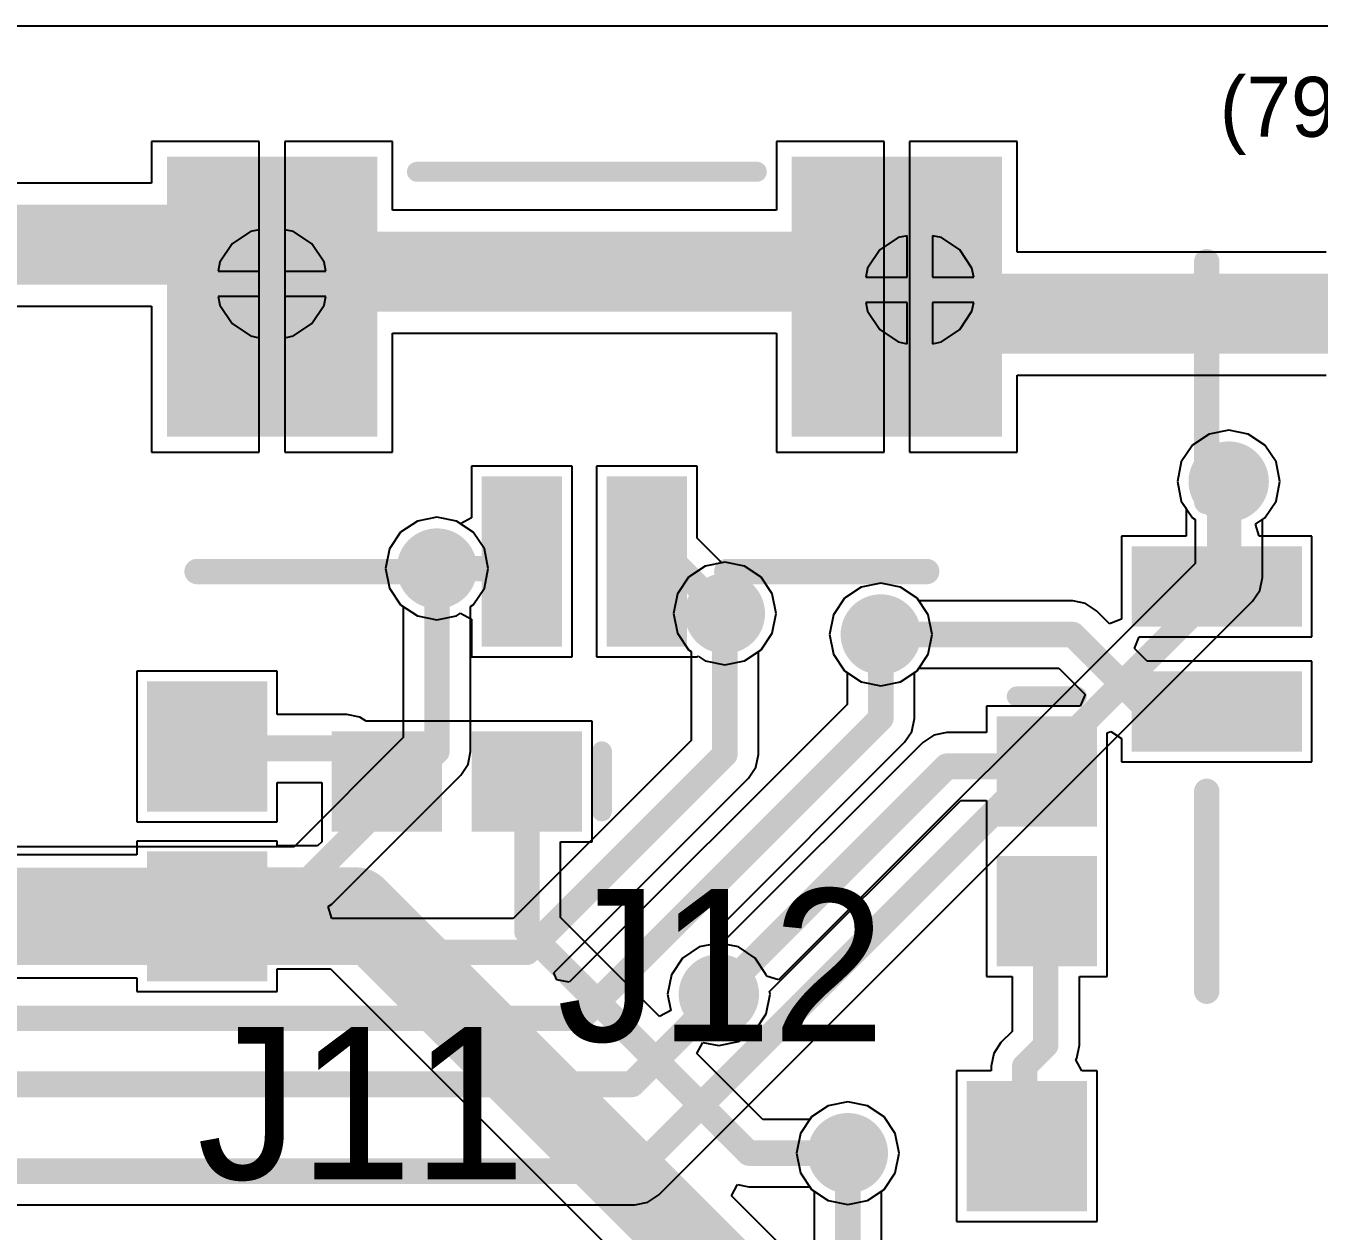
# Model space of a CAD drawing. Extents: x 60 to 151, y 116 to 276.
# Drawn here: x 128.02 to 140.96, y 183.99 to 196.05 of the extents above; entities that cross this region are included whole.
import ezdxf

# ---------------------------------------------------------------- set-up
doc = ezdxf.new("R2010")
doc.units = 0
doc.header["$MEASUREMENT"] = 0
doc.layers.get('0').update_dxf_attribs({"linetype": 'CONTINUOUS'})
for name, color, linetype in [('BOTTOMLAYER', 5, 'CONTINUOUS'), ('BOTTOMSOLDER', 6, 'CONTINUOUS'), ('MULTILAYER', 9, 'CONTINUOUS'), ('TOPLAYER', 1, 'CONTINUOUS'), ('TOPOVERLAY', 2, 'CONTINUOUS'), ('TOPPASTE', 8, 'CONTINUOUS'), ('TOPSOLDER', 216, 'CONTINUOUS'), ('VIAHOLELAYER', 16, 'CONTINUOUS')]:
    doc.layers.add(name, color=color, linetype=linetype)

# ---------------------------------------------------------------- blocks, each defined once
blk = doc.blocks.new('SMT2P___43')
at = {"layer": 'TOPLAYER'}
for points in [[(-0.3, -0.75), (0.3, -0.75), (-0.3, 0.75), (0.3, 0.75)], [(0.95, -0.75), (1.55, -0.75), (0.95, 0.75), (1.55, 0.75)], [(-3.45, -3.95), (-1.55, -3.95), (-3.45, -1.35), (-1.55, -1.35)], [(2.8, -3.95), (4.7, -3.95), (2.8, -1.35), (4.7, -1.35)]]:
    blk.add_solid(points, dxfattribs=at)
at = {"layer": 'TOPOVERLAY'}
for points, const_width in [([(-0.8, 0.1), (-2.8, 0.1)], 0.254), ([(4.5, 0.1), (2.1, 0.1)], 0.254), ([(2.3, -3.9), (-1.1, -3.9)], 0.2)]:
    blk.add_lwpolyline(points, dxfattribs=dict(at, const_width=const_width))
for points, const_width in [([(-2.863, 0.1, 1), (-2.736, 0.1, 1)], 0.127), ([(-0.863, 0.1, 1), (-0.736, 0.1, 1)], 0.127), ([(2.036, 0.1, 1), (2.163, 0.1, 1)], 0.127), ([(4.436, 0.1, 1), (4.563, 0.1, 1)], 0.127), ([(-1.15, -3.9, 1), (-1.05, -3.9, 1)], 0.1), ([(2.25, -3.9, 1), (2.35, -3.9, 1)], 0.1)]:
    blk.add_lwpolyline(points, format="xyb", close=True, dxfattribs=dict(at, const_width=const_width))
at = {"layer": 'TOPPASTE'}
for points in [[(-0.3, -0.75), (0.3, -0.75), (-0.3, 0.75), (0.3, 0.75)], [(0.95, -0.75), (1.55, -0.75), (0.95, 0.75), (1.55, 0.75)], [(-3.45, -3.95), (-1.55, -3.95), (-3.45, -1.35), (-1.55, -1.35)], [(2.8, -3.95), (4.7, -3.95), (2.8, -1.35), (4.7, -1.35)]]:
    blk.add_solid(points, dxfattribs=at)
at = {"layer": 'TOPSOLDER'}
for points in [[(-0.402, -0.852), (0.402, -0.852), (-0.402, 0.852), (0.402, 0.852)], [(0.848, -0.852), (1.652, -0.852), (0.848, 0.852), (1.652, 0.852)], [(-3.552, -4.052), (-1.448, -4.052), (-3.552, -1.248), (-1.448, -1.248)], [(2.698, -4.052), (4.802, -4.052), (2.698, -1.248), (4.802, -1.248)]]:
    blk.add_solid(points, dxfattribs=at)
blk = doc.blocks.new('SMT2P___44')
at = {"layer": 'TOPLAYER'}
for points in [[(-0.3, -0.75), (0.3, -0.75), (-0.3, 0.75), (0.3, 0.75)], [(0.95, -0.75), (1.55, -0.75), (0.95, 0.75), (1.55, 0.75)], [(-3.45, -3.95), (-1.55, -3.95), (-3.45, -1.35), (-1.55, -1.35)], [(2.8, -3.95), (4.7, -3.95), (2.8, -1.35), (4.7, -1.35)]]:
    blk.add_solid(points, dxfattribs=at)
at = {"layer": 'TOPOVERLAY'}
for points, const_width in [([(-2.8, 0.1), (-0.8, 0.1)], 0.254), ([(2.1, 0.1), (4.5, 0.1)], 0.254), ([(-1.1, -3.9), (2.3, -3.9)], 0.2)]:
    blk.add_lwpolyline(points, dxfattribs=dict(at, const_width=const_width))
for points, const_width in [([(-2.863, 0.1, 1), (-2.736, 0.1, 1)], 0.127), ([(-0.863, 0.1, 1), (-0.736, 0.1, 1)], 0.127), ([(2.036, 0.1, 1), (2.163, 0.1, 1)], 0.127), ([(4.437, 0.1, 1), (4.564, 0.1, 1)], 0.127), ([(-1.15, -3.9, 1), (-1.05, -3.9, 1)], 0.1), ([(2.25, -3.9, 1), (2.35, -3.9, 1)], 0.1)]:
    blk.add_lwpolyline(points, format="xyb", close=True, dxfattribs=dict(at, const_width=const_width))
at = {"layer": 'TOPPASTE'}
for points in [[(-0.3, -0.75), (0.3, -0.75), (-0.3, 0.75), (0.3, 0.75)], [(0.95, -0.75), (1.55, -0.75), (0.95, 0.75), (1.55, 0.75)], [(-3.45, -3.95), (-1.55, -3.95), (-3.45, -1.35), (-1.55, -1.35)], [(2.8, -3.95), (4.7, -3.95), (2.8, -1.35), (4.7, -1.35)]]:
    blk.add_solid(points, dxfattribs=at)
at = {"layer": 'TOPSOLDER'}
for points in [[(-0.402, -0.852), (0.402, -0.852), (-0.402, 0.852), (0.402, 0.852)], [(0.848, -0.852), (1.652, -0.852), (0.848, 0.852), (1.652, 0.852)], [(-3.552, -4.052), (-1.448, -4.052), (-3.552, -1.248), (-1.448, -1.248)], [(2.698, -4.052), (4.802, -4.052), (2.698, -1.248), (4.802, -1.248)]]:
    blk.add_solid(points, dxfattribs=at)
blk = doc.blocks.new('L0603_73')
at = {"layer": 'TOPLAYER'}
for points in [[(-0.25, -0.4), (-0.25, 0.4), (-1.15, -0.4), (-1.15, 0.4)], [(1.15, -0.4), (1.15, 0.4), (0.25, -0.4), (0.25, 0.4)]]:
    blk.add_solid(points, dxfattribs=at)
at = {"layer": 'TOPOVERLAY', "const_width": 0.2}
blk.add_lwpolyline([(-1.45, 0.3), (-1.45, -0.3)], dxfattribs=at)
at = {"layer": 'TOPOVERLAY', "const_width": 0.1}
for points in [[(-1.5, 0.3, 1), (-1.4, 0.3, 1)], [(-1.5, -0.3, 1), (-1.4, -0.3, 1)]]:
    blk.add_lwpolyline(points, format="xyb", close=True, dxfattribs=at)
at = {"layer": 'TOPPASTE'}
for points in [[(-0.25, -0.4), (-0.25, 0.4), (-1.15, -0.4), (-1.15, 0.4)], [(1.15, -0.4), (1.15, 0.4), (0.25, -0.4), (0.25, 0.4)]]:
    blk.add_solid(points, dxfattribs=at)
at = {"layer": 'TOPSOLDER'}
for points in [[(-0.148, -0.502), (-0.148, 0.502), (-1.252, -0.502), (-1.252, 0.502)], [(1.252, -0.502), (1.252, 0.502), (0.148, -0.502), (0.148, 0.502)]]:
    blk.add_solid(points, dxfattribs=at)
blk = doc.blocks.new('L0603_74')
at = {"layer": 'TOPLAYER'}
for points in [[(-0.25, -0.4), (-0.25, 0.4), (-1.15, -0.4), (-1.15, 0.4)], [(1.15, -0.4), (1.15, 0.4), (0.25, -0.4), (0.25, 0.4)]]:
    blk.add_solid(points, dxfattribs=at)
at = {"layer": 'TOPOVERLAY', "const_width": 0.2}
blk.add_lwpolyline([(-1.45, -0.3), (-1.45, 0.3)], dxfattribs=at)
at = {"layer": 'TOPOVERLAY', "const_width": 0.1}
for points in [[(-1.5, 0.3, 1), (-1.4, 0.3, 1)], [(-1.5, -0.3, 1), (-1.4, -0.3, 1)]]:
    blk.add_lwpolyline(points, format="xyb", close=True, dxfattribs=at)
at = {"layer": 'TOPPASTE'}
for points in [[(-0.25, -0.4), (-0.25, 0.4), (-1.15, -0.4), (-1.15, 0.4)], [(1.15, -0.4), (1.15, 0.4), (0.25, -0.4), (0.25, 0.4)]]:
    blk.add_solid(points, dxfattribs=at)
at = {"layer": 'TOPSOLDER'}
for points in [[(-0.148, -0.502), (-0.148, 0.502), (-1.252, -0.502), (-1.252, 0.502)], [(1.252, -0.502), (1.252, 0.502), (0.148, -0.502), (0.148, 0.502)]]:
    blk.add_solid(points, dxfattribs=at)
blk = doc.blocks.new('J1_0603_89')
at = {"layer": 'TOPLAYER'}
for points in [[(-0.3, -0.5), (-0.3, 0.5), (-1.4, -0.5), (-1.4, 0.5)], [(1.4, -0.5), (1.4, 0.5), (0.3, -0.5), (0.3, 0.5)]]:
    blk.add_solid(points, dxfattribs=at)
at = {"layer": 'TOPPASTE'}
for points in [[(-0.3, -0.5), (-0.3, 0.5), (-1.4, -0.5), (-1.4, 0.5)], [(1.4, -0.5), (1.4, 0.5), (0.3, -0.5), (0.3, 0.5)]]:
    blk.add_solid(points, dxfattribs=at)
at = {"layer": 'TOPSOLDER'}
for points in [[(-0.198, -0.602), (-0.198, 0.602), (-1.502, -0.602), (-1.502, 0.602)], [(1.502, -0.602), (1.502, 0.602), (0.198, -0.602), (0.198, 0.602)]]:
    blk.add_solid(points, dxfattribs=at)
blk = doc.blocks.new('J1_0603_90')
at = {"layer": 'TOPLAYER'}
for points in [[(-0.3, -0.5), (-0.3, 0.5), (-1.4, -0.5), (-1.4, 0.5)], [(1.4, -0.5), (1.4, 0.5), (0.3, -0.5), (0.3, 0.5)]]:
    blk.add_solid(points, dxfattribs=at)
at = {"layer": 'TOPPASTE'}
for points in [[(-0.3, -0.5), (-0.3, 0.5), (-1.4, -0.5), (-1.4, 0.5)], [(1.4, -0.5), (1.4, 0.5), (0.3, -0.5), (0.3, 0.5)]]:
    blk.add_solid(points, dxfattribs=at)
at = {"layer": 'TOPSOLDER'}
for points in [[(-0.198, -0.602), (-0.198, 0.602), (-1.502, -0.602), (-1.502, 0.602)], [(1.502, -0.602), (1.502, 0.602), (0.198, -0.602), (0.198, 0.602)]]:
    blk.add_solid(points, dxfattribs=at)

msp = doc.modelspace()

# ---------------------------------------------------------------- linework, layer by layer
at = {"layer": 'BOTTOMLAYER'}
for p, q in [((65.652, 196.046), (145.422, 196.046)), ((130.266, 193.988), (130.083, 193.865)), ((130.355, 194.006), (130.266, 193.988)), ((130.355, 193.593), (130.355, 194.006)), ((130.698, 193.988), (130.609, 194.006)), ((130.609, 194.006), (130.609, 193.593)), ((130.881, 193.865), (130.698, 193.988)), ((136.746, 193.928), (136.563, 193.805)), ((136.835, 193.946), (136.746, 193.928)), ((136.835, 193.533), (136.835, 193.946)), ((137.178, 193.928), (137.089, 193.946)), ((137.089, 193.946), (137.089, 193.533)), ((137.361, 193.805), (137.178, 193.928)), ((130.083, 193.865), (129.96, 193.682)), ((131.004, 193.682), (130.881, 193.865)), ((136.563, 193.805), (136.44, 193.622)), ((137.484, 193.622), (137.361, 193.805)), ((129.96, 193.682), (129.942, 193.593)), ((131.022, 193.593), (131.004, 193.682)), ((129.942, 193.593), (130.355, 193.593)), ((130.609, 193.593), (131.022, 193.593)), ((136.44, 193.622), (136.422, 193.533)), ((137.502, 193.533), (137.484, 193.622)), ((136.422, 193.533), (136.835, 193.533)), ((137.089, 193.533), (137.502, 193.533)), ((130.355, 193.339), (129.942, 193.339)), ((129.942, 193.339), (129.96, 193.25)), ((130.355, 192.926), (130.355, 193.339)), ((131.022, 193.339), (130.609, 193.339)), ((130.609, 193.339), (130.609, 192.926)), ((131.004, 193.25), (131.022, 193.339)), ((136.835, 193.279), (136.422, 193.279)), ((136.422, 193.279), (136.44, 193.19)), ((136.835, 192.866), (136.835, 193.279)), ((137.502, 193.279), (137.089, 193.279)), ((137.089, 193.279), (137.089, 192.866)), ((137.484, 193.19), (137.502, 193.279)), ((129.96, 193.25), (130.083, 193.067)), ((130.881, 193.067), (131.004, 193.25)), ((136.44, 193.19), (136.563, 193.007)), ((137.361, 193.007), (137.484, 193.19)), ((130.083, 193.067), (130.266, 192.944)), ((130.698, 192.944), (130.881, 193.067)), ((130.266, 192.944), (130.355, 192.926)), ((130.609, 192.926), (130.698, 192.944)), ((136.563, 193.007), (136.746, 192.884)), ((137.178, 192.884), (137.361, 193.007)), ((136.746, 192.884), (136.835, 192.866)), ((137.089, 192.866), (137.178, 192.884)), ((140.052, 191.999), (139.856, 191.96)), ((140.248, 191.96), (140.052, 191.999)), ((139.856, 191.96), (139.689, 191.849)), ((140.415, 191.849), (140.248, 191.96)), ((139.689, 191.849), (139.578, 191.682)), ((140.526, 191.682), (140.415, 191.849)), ((139.578, 191.682), (139.539, 191.486)), ((140.565, 191.486), (140.526, 191.682)), ((139.539, 191.486), (139.578, 191.29)), ((140.526, 191.29), (140.565, 191.486)), ((139.578, 191.29), (139.689, 191.123)), ((140.415, 191.123), (140.526, 191.29)), ((131.936, 191.09), (131.769, 190.979)), ((132.132, 191.129), (131.936, 191.09)), ((132.328, 191.09), (132.132, 191.129)), ((132.495, 190.979), (132.328, 191.09)), ((139.689, 191.123), (139.715, 191.106)), ((139.715, 191.106), (139.715, 190.665)), ((140.389, 191.106), (140.415, 191.123)), ((140.389, 190.526), (140.389, 191.106)), ((131.769, 190.979), (131.658, 190.812)), ((132.606, 190.812), (132.495, 190.979)), ((131.658, 190.812), (131.619, 190.616)), ((132.645, 190.616), (132.606, 190.812)), ((131.619, 190.616), (131.658, 190.42)), ((132.606, 190.42), (132.645, 190.616)), ((134.816, 190.64), (134.649, 190.529)), ((135.012, 190.679), (134.816, 190.64)), ((135.208, 190.64), (135.012, 190.679)), ((135.375, 190.529), (135.208, 190.64)), ((139.715, 190.665), (135.55, 186.501)), ((134.649, 190.529), (134.538, 190.362)), ((135.486, 190.362), (135.375, 190.529)), ((136.376, 190.43), (136.209, 190.319)), ((136.572, 190.469), (136.376, 190.43)), ((136.768, 190.43), (136.572, 190.469)), ((136.935, 190.319), (136.768, 190.43)), ((140.363, 190.397), (140.389, 190.526)), ((140.389, 190.526), (140.389, 190.526)), ((140.389, 190.526), (140.389, 190.526)), ((140.389, 190.526), (140.389, 190.526)), ((131.658, 190.42), (131.769, 190.253)), ((132.495, 190.253), (132.606, 190.42)), ((134.538, 190.362), (134.499, 190.166)), ((135.525, 190.166), (135.486, 190.362)), ((136.209, 190.319), (136.098, 190.152)), ((137.046, 190.152), (136.935, 190.319)), ((140.29, 190.288), (140.363, 190.397)), ((131.769, 190.253), (131.795, 190.236)), ((131.795, 190.236), (131.795, 188.925)), ((132.469, 190.236), (132.495, 190.253)), ((132.469, 188.786), (132.469, 190.236)), ((134.35, 184.348), (140.29, 190.288)), ((134.499, 190.166), (134.538, 189.97)), ((135.486, 189.97), (135.525, 190.166)), ((136.098, 190.152), (136.059, 189.956)), ((137.085, 189.956), (137.046, 190.152)), ((134.538, 189.97), (134.649, 189.803)), ((135.375, 189.803), (135.486, 189.97)), ((136.059, 189.956), (136.098, 189.76)), ((137.046, 189.76), (137.085, 189.956)), ((134.649, 189.803), (134.675, 189.786)), ((134.675, 189.786), (134.675, 188.895)), ((135.349, 189.786), (135.375, 189.803)), ((135.349, 188.756), (135.349, 189.786)), ((136.098, 189.76), (136.209, 189.593)), ((136.935, 189.593), (137.046, 189.76)), ((136.209, 189.593), (136.235, 189.576)), ((136.235, 189.576), (136.235, 189.255)), ((136.909, 189.576), (136.935, 189.593)), ((136.909, 189.116), (136.909, 189.576)), ((136.235, 189.255), (133.456, 186.476)), ((136.883, 188.987), (136.909, 189.116)), ((131.795, 188.925), (130.703, 187.833)), ((134.675, 188.895), (132.893, 187.113)), ((134.921, 186.989), (136.81, 188.878)), ((136.81, 188.878), (136.883, 188.987)), ((132.443, 188.657), (132.469, 188.786)), ((135.323, 188.627), (135.349, 188.756)), ((132.37, 188.548), (132.443, 188.657)), ((135.25, 188.518), (135.323, 188.627)), ((131.08, 187.258), (132.37, 188.548)), ((132.37, 188.548), (132.37, 188.548)), ((132.37, 188.548), (132.37, 188.548)), ((133.302, 186.57), (135.25, 188.518)), ((130.703, 187.833), (122.622, 187.833)), ((131.045, 187.234), (131.08, 187.258)), ((131.081, 187.113), (131.045, 187.234)), ((131.08, 187.258), (131.08, 187.258)), ((131.08, 187.258), (131.08, 187.258)), ((132.893, 187.113), (131.081, 187.113)), ((134.958, 186.868), (134.921, 186.989)), ((135.148, 186.83), (134.958, 186.868)), ((135.315, 186.719), (135.148, 186.83)), ((135.426, 186.552), (135.315, 186.719)), ((133.331, 186.5), (133.302, 186.57)), ((135.429, 186.537), (135.426, 186.552)), ((133.456, 186.476), (133.331, 186.5)), ((135.55, 186.501), (135.429, 186.537)), ((136.242, 185.279), (136.046, 185.24)), ((136.438, 185.24), (136.242, 185.279)), ((135.879, 185.129), (135.768, 184.962)), ((136.046, 185.24), (135.879, 185.129)), ((136.605, 185.129), (136.438, 185.24)), ((136.716, 184.962), (136.605, 185.129)), ((135.768, 184.962), (135.729, 184.766)), ((136.755, 184.766), (136.716, 184.962)), ((135.729, 184.766), (135.768, 184.57)), ((136.716, 184.57), (136.755, 184.766)), ((135.768, 184.57), (135.879, 184.403)), ((136.605, 184.403), (136.716, 184.57)), ((135.879, 184.403), (135.905, 184.386)), ((135.905, 184.386), (135.905, 183.885)), ((136.579, 184.386), (136.605, 184.403)), ((136.579, 183.746), (136.579, 184.386)), ((126.121, 184.249), (134.112, 184.249)), ((134.112, 184.249), (134.241, 184.275)), ((134.241, 184.275), (134.35, 184.348)), ((134.35, 184.348), (134.35, 184.348)), ((134.35, 184.348), (134.35, 184.348))]:
    msp.add_line(p, q, dxfattribs=at)
for points, const_width in [([(130.332, 193.466, 1), (130.632, 193.466, 1)], 0.3), ([(136.812, 193.406, 1), (137.112, 193.406, 1)], 0.3), ([(139.902, 191.486, 1), (140.202, 191.486, 1)], 0.3), ([(139.989, 191.486, 1), (140.116, 191.486, 1)], 0.127), ([(131.982, 190.616, 1), (132.282, 190.616, 1)], 0.3), ([(132.068, 190.616, 1), (132.195, 190.616, 1)], 0.127), ([(139.989, 190.526, 1), (140.116, 190.526, 1)], 0.127), ([(139.989, 190.526, 1), (140.116, 190.526, 1)], 0.127), ([(134.862, 190.166, 1), (135.162, 190.166, 1)], 0.3), ([(134.949, 190.166, 1), (135.076, 190.166, 1)], 0.127), ([(136.422, 189.956, 1), (136.722, 189.956, 1)], 0.3), ([(136.509, 189.956, 1), (136.636, 189.956, 1)], 0.127), ([(136.509, 189.116, 1), (136.636, 189.116, 1)], 0.127), ([(136.509, 189.116, 1), (136.636, 189.116, 1)], 0.127), ([(132.068, 188.786, 1), (132.195, 188.786, 1)], 0.127), ([(132.068, 188.786, 1), (132.195, 188.786, 1)], 0.127), ([(134.949, 188.756, 1), (135.076, 188.756, 1)], 0.127), ([(134.949, 188.756, 1), (135.076, 188.756, 1)], 0.127), ([(130.778, 187.496, 1), (130.905, 187.496, 1)], 0.127), ([(130.778, 187.496, 1), (130.905, 187.496, 1)], 0.127), ([(132.969, 186.776, 1), (133.096, 186.776, 1)], 0.127), ([(132.969, 186.776, 1), (133.096, 186.776, 1)], 0.127), ([(134.802, 186.356, 1), (135.102, 186.356, 1)], 0.3), ([(134.887, 186.356, 1), (135.017, 186.356, 1)], 0.13), ([(134.887, 186.326, 1), (135.017, 186.326, 1)], 0.13), ([(134.887, 186.326, 1), (135.017, 186.326, 1)], 0.13), ([(133.508, 186.116, 1), (133.635, 186.116, 1)], 0.127), ([(133.508, 186.116, 1), (133.635, 186.116, 1)], 0.127), ([(134.017, 185.456, 1), (134.147, 185.456, 1)], 0.13), ([(134.017, 185.456, 1), (134.147, 185.456, 1)], 0.13), ([(136.092, 184.766, 1), (136.392, 184.766, 1)], 0.3), ([(136.179, 184.766, 1), (136.306, 184.766, 1)], 0.127), ([(134.048, 184.586, 1), (134.175, 184.586, 1)], 0.127), ([(134.048, 184.586, 1), (134.175, 184.586, 1)], 0.127)]:
    msp.add_lwpolyline(points, format="xyb", close=True, dxfattribs=dict(at, const_width=const_width))
for points, const_width in [([(140.052, 190.526), (140.052, 191.486)], 0.254), ([(132.132, 188.786), (132.132, 190.616)], 0.254), ([(134.112, 184.586), (140.052, 190.526)], 0.254), ([(135.012, 188.756), (135.012, 190.166)], 0.254), ([(136.572, 189.116), (136.572, 189.956)], 0.254), ([(133.572, 186.116), (136.572, 189.116)], 0.254), ([(130.842, 187.496), (132.132, 188.786)], 0.254), ([(133.032, 186.776), (135.012, 188.756)], 0.254), ([(122.622, 187.496), (130.842, 187.496)], 0.254), ([(123.492, 186.776), (133.032, 186.776)], 0.254), ([(134.082, 185.456), (134.952, 186.326)], 0.26), ([(134.952, 186.326), (134.952, 186.356)], 0.26), ([(124.722, 186.116), (133.572, 186.116)], 0.254), ([(125.802, 185.456), (134.082, 185.456)], 0.26), ([(136.242, 183.746), (136.242, 184.766)], 0.254), ([(125.982, 184.586), (134.112, 184.586)], 0.254)]:
    msp.add_lwpolyline(points, dxfattribs=dict(at, const_width=const_width))
at = {"layer": 'BOTTOMSOLDER', "const_width": 0.402}
for points in [[(130.281, 193.466, 1), (130.683, 193.466, 1)], [(136.761, 193.406, 1), (137.163, 193.406, 1)], [(139.851, 191.486, 1), (140.253, 191.486, 1)], [(131.931, 190.616, 1), (132.333, 190.616, 1)], [(134.811, 190.166, 1), (135.213, 190.166, 1)], [(136.371, 189.956, 1), (136.773, 189.956, 1)], [(134.751, 186.356, 1), (135.153, 186.356, 1)], [(136.041, 184.766, 1), (136.443, 184.766, 1)]]:
    msp.add_lwpolyline(points, format="xyb", close=True, dxfattribs=at)
at = {"layer": 'MULTILAYER', "const_width": 0.3}
for points in [[(130.332, 193.466, 1), (130.632, 193.466, 1)], [(136.812, 193.406, 1), (137.112, 193.406, 1)], [(139.902, 191.486, 1), (140.202, 191.486, 1)], [(131.982, 190.616, 1), (132.282, 190.616, 1)], [(134.862, 190.166, 1), (135.162, 190.166, 1)], [(136.422, 189.956, 1), (136.722, 189.956, 1)], [(134.802, 186.356, 1), (135.102, 186.356, 1)], [(136.092, 184.766, 1), (136.392, 184.766, 1)]]:
    msp.add_lwpolyline(points, format="xyb", close=True, dxfattribs=at)
at = {"layer": 'TOPLAYER'}
for p, q in [((65.652, 196.046), (145.422, 196.046)), ((130.355, 194.89), (129.278, 194.89)), ((129.278, 194.89), (129.278, 194.471)), ((130.355, 193.336), (130.355, 194.89)), ((131.686, 194.89), (130.609, 194.89)), ((130.609, 194.89), (130.609, 193.336)), ((131.686, 194.201), (131.686, 194.89)), ((136.605, 194.89), (135.528, 194.89)), ((135.528, 194.89), (135.528, 194.201)), ((136.605, 193.336), (136.605, 194.89)), ((137.936, 194.89), (136.859, 194.89)), ((136.859, 194.89), (136.859, 193.336)), ((137.936, 193.781), (137.936, 194.89)), ((129.278, 194.471), (126.936, 194.471)), ((135.528, 194.201), (131.686, 194.201)), ((141.028, 193.781), (137.936, 193.781)), ((130.355, 191.782), (130.355, 193.336)), ((130.609, 193.336), (130.609, 191.782)), ((136.605, 191.782), (136.605, 193.336)), ((136.859, 193.336), (136.859, 191.782)), ((126.936, 193.241), (129.278, 193.241)), ((129.278, 193.241), (129.278, 191.782)), ((131.686, 191.782), (131.686, 192.971)), ((131.686, 192.971), (135.528, 192.971)), ((135.528, 192.971), (135.528, 191.782)), ((137.936, 191.782), (137.936, 192.551)), ((137.936, 192.551), (141.028, 192.551)), ((140.052, 191.999), (139.856, 191.96)), ((140.248, 191.96), (140.052, 191.999)), ((139.856, 191.96), (139.689, 191.849)), ((140.415, 191.849), (140.248, 191.96)), ((129.278, 191.782), (130.355, 191.782)), ((130.609, 191.782), (131.686, 191.782)), ((135.528, 191.782), (136.605, 191.782)), ((136.859, 191.782), (137.936, 191.782)), ((139.689, 191.849), (139.578, 191.682)), ((140.526, 191.682), (140.415, 191.849)), ((133.485, 191.639), (132.479, 191.639)), ((132.479, 191.639), (132.479, 191.124)), ((133.485, 189.733), (133.485, 191.639)), ((134.735, 191.639), (133.729, 191.639)), ((133.729, 191.639), (133.729, 189.733)), ((134.735, 190.919), (134.735, 191.639)), ((139.578, 191.682), (139.539, 191.486)), ((140.565, 191.486), (140.526, 191.682)), ((139.539, 191.486), (139.578, 191.29)), ((140.526, 191.29), (140.565, 191.486)), ((139.578, 191.29), (139.625, 191.219)), ((139.625, 191.219), (139.625, 190.939)), ((140.415, 191.123), (140.526, 191.29)), ((131.936, 191.09), (131.769, 190.979)), ((132.132, 191.129), (131.936, 191.09)), ((132.328, 191.09), (132.132, 191.129)), ((132.367, 191.064), (132.328, 191.09)), ((132.479, 191.124), (132.367, 191.064)), ((140.321, 191.061), (140.415, 191.123)), ((131.769, 190.979), (131.658, 190.812)), ((140.358, 190.939), (140.321, 191.061)), ((134.981, 190.673), (134.735, 190.919)), ((139.625, 190.939), (138.979, 190.939)), ((138.979, 190.939), (138.979, 190.111)), ((140.885, 190.939), (140.358, 190.939)), ((140.885, 189.933), (140.885, 190.939)), ((131.658, 190.812), (131.619, 190.616)), ((131.619, 190.616), (131.658, 190.42)), ((135.012, 190.679), (134.981, 190.673)), ((135.208, 190.64), (135.012, 190.679)), ((135.375, 190.529), (135.208, 190.64)), ((135.486, 190.362), (135.375, 190.529)), ((136.376, 190.43), (136.209, 190.319)), ((136.572, 190.469), (136.376, 190.43)), ((136.768, 190.43), (136.572, 190.469)), ((136.935, 190.319), (136.768, 190.43)), ((131.658, 190.42), (131.769, 190.253)), ((135.525, 190.166), (135.486, 190.362)), ((136.209, 190.319), (136.098, 190.152)), ((136.952, 190.293), (136.935, 190.319)), ((131.769, 190.253), (131.936, 190.142)), ((138.492, 190.293), (136.952, 190.293)), ((138.621, 190.267), (138.492, 190.293)), ((138.73, 190.194), (138.621, 190.267)), ((138.861, 190.063), (138.73, 190.194)), ((131.936, 190.142), (132.132, 190.103)), ((132.132, 190.103), (132.328, 190.142)), ((132.328, 190.142), (132.367, 190.168)), ((132.367, 190.168), (132.479, 190.108)), ((132.479, 190.108), (132.479, 189.733)), ((135.486, 189.97), (135.525, 190.166)), ((136.098, 190.152), (136.059, 189.956)), ((138.979, 190.111), (138.861, 190.063)), ((135.375, 189.803), (135.486, 189.97)), ((136.059, 189.956), (136.098, 189.76)), ((139.109, 189.815), (139.157, 189.933)), ((139.157, 189.933), (140.885, 189.933)), ((135.208, 189.692), (135.375, 189.803)), ((139.235, 189.689), (139.109, 189.815)), ((132.479, 189.733), (133.485, 189.733)), ((133.729, 189.733), (134.735, 189.733)), ((134.735, 189.733), (134.746, 189.739)), ((134.735, 189.733), (134.735, 189.733)), ((134.735, 189.733), (134.735, 189.733)), ((134.746, 189.739), (134.816, 189.692)), ((134.816, 189.692), (135.012, 189.653)), ((135.012, 189.653), (135.208, 189.692)), ((136.098, 189.76), (136.209, 189.593)), ((140.885, 189.689), (139.235, 189.689)), ((140.885, 188.683), (140.885, 189.689)), ((130.535, 189.589), (129.129, 189.589)), ((129.129, 189.589), (129.129, 188.083)), ((130.535, 189.156), (130.535, 189.589)), ((136.209, 189.593), (136.376, 189.482)), ((136.768, 189.482), (136.935, 189.593)), ((136.935, 189.593), (136.952, 189.619)), ((136.952, 189.619), (138.353, 189.619)), ((138.353, 189.619), (138.615, 189.357)), ((136.376, 189.482), (136.572, 189.443)), ((136.572, 189.443), (136.768, 189.482)), ((138.615, 189.357), (138.567, 189.239)), ((131.232, 189.156), (130.535, 189.156)), ((131.362, 189.13), (131.232, 189.156)), ((138.567, 189.239), (137.629, 189.239)), ((137.629, 189.239), (137.629, 188.976)), ((131.423, 189.089), (131.362, 189.13)), ((132.285, 189.089), (131.423, 189.089)), ((132.379, 189.089), (132.285, 189.089)), ((132.285, 189.089), (132.285, 189.089)), ((133.685, 189.089), (132.379, 189.089)), ((132.379, 189.089), (132.379, 189.089)), ((132.379, 189.089), (132.379, 189.089)), ((132.379, 189.089), (132.379, 189.089)), ((133.685, 187.883), (133.685, 189.089)), ((136.992, 188.876), (134.979, 186.864)), ((137.102, 188.95), (136.992, 188.876)), ((137.232, 188.976), (137.102, 188.95)), ((137.629, 188.976), (137.232, 188.976)), ((138.835, 188.971), (138.873, 188.987)), ((138.835, 187.933), (138.835, 188.971)), ((138.873, 188.987), (138.979, 188.916)), ((138.979, 188.916), (138.979, 188.683)), ((138.979, 188.683), (140.885, 188.683)), ((130.535, 188.083), (130.535, 188.476)), ((130.535, 188.476), (130.979, 188.476)), ((130.979, 188.476), (130.979, 187.931)), ((135.46, 186.383), (137.373, 188.296)), ((137.373, 188.296), (137.629, 188.296)), ((137.629, 188.296), (137.629, 187.933)), ((129.129, 188.083), (130.535, 188.083)), ((130.535, 187.889), (129.129, 187.889)), ((129.129, 187.889), (129.129, 187.751)), ((130.535, 187.841), (130.535, 187.889)), ((130.979, 187.883), (130.937, 187.841)), ((130.979, 187.931), (130.979, 187.931)), ((130.979, 187.931), (130.979, 187.931)), ((130.979, 187.931), (130.979, 187.883)), ((133.369, 187.125), (133.369, 187.883)), ((133.369, 187.883), (133.685, 187.883)), ((137.629, 187.933), (137.629, 187.933)), ((137.629, 187.933), (137.629, 187.839)), ((138.835, 187.839), (138.835, 187.933)), ((138.835, 187.933), (138.835, 187.933)), ((129.129, 187.751), (126.335, 187.751)), ((130.937, 187.841), (130.535, 187.841)), ((137.629, 187.839), (137.629, 187.839)), ((137.629, 187.839), (137.629, 186.533)), ((138.835, 186.533), (138.835, 187.839)), ((138.835, 187.839), (138.835, 187.839)), ((138.835, 187.839), (138.835, 187.839)), ((138.835, 187.839), (138.835, 187.839)), ((134.359, 186.135), (133.369, 187.125)), ((134.756, 186.83), (134.589, 186.719)), ((134.952, 186.869), (134.756, 186.83)), ((134.979, 186.864), (134.952, 186.869)), ((134.589, 186.719), (134.478, 186.552)), ((130.535, 186.383), (130.535, 186.611)), ((130.535, 186.611), (131.067, 186.611)), ((131.067, 186.611), (135.417, 182.261)), ((134.478, 186.552), (134.439, 186.356)), ((126.335, 186.521), (129.129, 186.521)), ((129.129, 186.521), (129.129, 186.383)), ((137.629, 186.533), (137.885, 186.533)), ((137.885, 186.533), (137.885, 185.985)), ((138.559, 185.846), (138.559, 186.533)), ((138.559, 186.533), (138.835, 186.533)), ((129.129, 186.383), (130.535, 186.383)), ((134.439, 186.356), (134.471, 186.195)), ((135.426, 186.16), (135.465, 186.356)), ((135.465, 186.356), (135.46, 186.383)), ((134.471, 186.195), (134.359, 186.135)), ((135.315, 185.993), (135.426, 186.16)), ((135.148, 185.882), (135.315, 185.993)), ((137.885, 185.985), (137.774, 185.874)), ((134.731, 185.763), (134.791, 185.875)), ((134.791, 185.875), (134.952, 185.843)), ((134.952, 185.843), (135.148, 185.882)), ((137.774, 185.874), (137.701, 185.765)), ((138.533, 185.717), (138.559, 185.846)), ((135.391, 185.103), (134.731, 185.763)), ((137.701, 185.765), (137.675, 185.636)), ((138.522, 185.701), (138.533, 185.717)), ((138.582, 185.589), (138.522, 185.701)), ((137.675, 185.589), (137.329, 185.589)), ((137.329, 185.589), (137.329, 184.083)), ((137.675, 185.636), (137.675, 185.589)), ((138.735, 185.589), (138.582, 185.589)), ((138.735, 184.083), (138.735, 185.589)), ((136.242, 185.279), (136.046, 185.24)), ((136.438, 185.24), (136.242, 185.279)), ((135.879, 185.129), (135.862, 185.103)), ((136.046, 185.24), (135.879, 185.129)), ((136.605, 185.129), (136.438, 185.24)), ((136.716, 184.962), (136.605, 185.129)), ((135.862, 185.103), (135.391, 185.103)), ((136.755, 184.766), (136.716, 184.962)), ((136.716, 184.57), (136.755, 184.766)), ((136.605, 184.403), (136.716, 184.57)), ((135.078, 184.34), (135.138, 184.452)), ((135.138, 184.452), (135.252, 184.429)), ((135.252, 184.429), (135.252, 184.429)), ((135.252, 184.429), (135.862, 184.429)), ((135.862, 184.429), (135.879, 184.403)), ((135.879, 184.403), (136.046, 184.292)), ((136.438, 184.292), (136.605, 184.403)), ((136.287, 183.131), (135.078, 184.34)), ((136.046, 184.292), (136.242, 184.253)), ((136.242, 184.253), (136.438, 184.292)), ((137.329, 184.083), (138.735, 184.083))]:
    msp.add_line(p, q, dxfattribs=at)
for points, const_width in [([(125.832, 193.856), (130.542, 193.856)], 0.8), ([(130.542, 193.856), (130.812, 193.586)], 0.8), ([(130.812, 193.586), (136.842, 193.586)], 0.8), ([(136.842, 193.586), (137.262, 193.166)], 0.8), ([(137.262, 193.166), (142.482, 193.166)], 0.8), ([(139.962, 191.396), (140.052, 191.486)], 0.254), ([(139.962, 190.466), (139.962, 191.396)], 0.254), ([(134.202, 190.736), (134.442, 190.736)], 0.254), ([(134.442, 190.736), (135.012, 190.166)], 0.254), ([(132.132, 190.616), (132.942, 190.616)], 0.254), ([(136.572, 189.956), (138.492, 189.956)], 0.254), ([(138.492, 189.956), (139.242, 189.206)], 0.254), ([(139.242, 189.206), (139.932, 189.206)], 0.254), ([(129.822, 188.816), (131.232, 188.816)], 0.26), ([(131.232, 188.816), (131.562, 188.486)], 0.26), ([(134.952, 186.356), (137.232, 188.636)], 0.26), ([(137.232, 188.636), (138.192, 188.636)], 0.26), ([(133.032, 186.986), (133.032, 188.486)], 0.254), ([(129.912, 187.226), (131.322, 187.226)], 0.8), ([(131.322, 187.226), (136.152, 182.396)], 0.8), ([(125.532, 187.136), (129.762, 187.136)], 0.8), ([(138.222, 185.846), (138.222, 187.166)], 0.254), ([(133.032, 186.986), (135.252, 184.766)], 0.254), ([(138.012, 185.636), (138.222, 185.846)], 0.254), ([(138.012, 184.766), (138.012, 185.636)], 0.254), ([(135.252, 184.766), (136.242, 184.766)], 0.254)]:
    msp.add_lwpolyline(points, dxfattribs=dict(at, const_width=const_width))
for points, const_width in [([(130.342, 193.856, 1), (130.742, 193.856, 1)], 0.4), ([(130.342, 193.856, 1), (130.742, 193.856, 1)], 0.4), ([(130.612, 193.586, 1), (131.012, 193.586, 1)], 0.4), ([(130.612, 193.586, 1), (131.012, 193.586, 1)], 0.4), ([(136.642, 193.586, 1), (137.042, 193.586, 1)], 0.4), ([(136.642, 193.586, 1), (137.042, 193.586, 1)], 0.4), ([(130.332, 193.466, 1), (130.632, 193.466, 1)], 0.3), ([(136.812, 193.406, 1), (137.112, 193.406, 1)], 0.3), ([(137.062, 193.166, 1), (137.462, 193.166, 1)], 0.4), ([(137.062, 193.166, 1), (137.462, 193.166, 1)], 0.4), ([(139.902, 191.486, 1), (140.202, 191.486, 1)], 0.3), ([(139.989, 191.486, 1), (140.116, 191.486, 1)], 0.127), ([(139.899, 191.396, 1), (140.026, 191.396, 1)], 0.127), ([(139.899, 191.396, 1), (140.026, 191.396, 1)], 0.127), ([(131.982, 190.616, 1), (132.282, 190.616, 1)], 0.3), ([(134.138, 190.736, 1), (134.265, 190.736, 1)], 0.127), ([(134.378, 190.736, 1), (134.505, 190.736, 1)], 0.127), ([(134.378, 190.736, 1), (134.505, 190.736, 1)], 0.127), ([(132.068, 190.616, 1), (132.195, 190.616, 1)], 0.127), ([(132.878, 190.616, 1), (133.005, 190.616, 1)], 0.127), ([(139.899, 190.466, 1), (140.026, 190.466, 1)], 0.127), ([(134.862, 190.166, 1), (135.162, 190.166, 1)], 0.3), ([(134.949, 190.166, 1), (135.076, 190.166, 1)], 0.127), ([(136.422, 189.956, 1), (136.722, 189.956, 1)], 0.3), ([(136.509, 189.956, 1), (136.636, 189.956, 1)], 0.127), ([(138.429, 189.956, 1), (138.556, 189.956, 1)], 0.127), ([(138.429, 189.956, 1), (138.556, 189.956, 1)], 0.127), ([(139.179, 189.206, 1), (139.306, 189.206, 1)], 0.127), ([(139.179, 189.206, 1), (139.306, 189.206, 1)], 0.127), ([(139.869, 189.206, 1), (139.996, 189.206, 1)], 0.127), ([(129.757, 188.816, 1), (129.887, 188.816, 1)], 0.13), ([(131.167, 188.816, 1), (131.297, 188.816, 1)], 0.13), ([(131.167, 188.816, 1), (131.297, 188.816, 1)], 0.13), ([(137.167, 188.636, 1), (137.297, 188.636, 1)], 0.13), ([(137.167, 188.636, 1), (137.297, 188.636, 1)], 0.13), ([(138.127, 188.636, 1), (138.257, 188.636, 1)], 0.13), ([(131.497, 188.486, 1), (131.627, 188.486, 1)], 0.13), ([(132.968, 188.486, 1), (133.095, 188.486, 1)], 0.127), ([(129.712, 187.226, 1), (130.112, 187.226, 1)], 0.4), ([(131.122, 187.226, 1), (131.522, 187.226, 1)], 0.4), ([(131.122, 187.226, 1), (131.522, 187.226, 1)], 0.4), ([(129.562, 187.136, 1), (129.962, 187.136, 1)], 0.4), ([(138.158, 187.166, 1), (138.285, 187.166, 1)], 0.127), ([(132.968, 186.986, 1), (133.095, 186.986, 1)], 0.127), ([(132.968, 186.986, 1), (133.095, 186.986, 1)], 0.127), ([(134.802, 186.356, 1), (135.102, 186.356, 1)], 0.3), ([(134.887, 186.356, 1), (135.017, 186.356, 1)], 0.13), ([(138.158, 185.846, 1), (138.285, 185.846, 1)], 0.127), ([(138.158, 185.846, 1), (138.285, 185.846, 1)], 0.127), ([(137.948, 185.636, 1), (138.075, 185.636, 1)], 0.127), ([(137.948, 185.636, 1), (138.075, 185.636, 1)], 0.127), ([(136.092, 184.766, 1), (136.392, 184.766, 1)], 0.3), ([(135.189, 184.766, 1), (135.316, 184.766, 1)], 0.127), ([(135.189, 184.766, 1), (135.316, 184.766, 1)], 0.127), ([(136.179, 184.766, 1), (136.306, 184.766, 1)], 0.127), ([(137.948, 184.766, 1), (138.075, 184.766, 1)], 0.127)]:
    msp.add_lwpolyline(points, format="xyb", close=True, dxfattribs=dict(at, const_width=const_width))
at = {"layer": 'TOPSOLDER', "const_width": 0.402}
for points in [[(130.281, 193.466, 1), (130.683, 193.466, 1)], [(136.761, 193.406, 1), (137.163, 193.406, 1)], [(139.851, 191.486, 1), (140.253, 191.486, 1)], [(131.931, 190.616, 1), (132.333, 190.616, 1)], [(134.811, 190.166, 1), (135.213, 190.166, 1)], [(136.371, 189.956, 1), (136.773, 189.956, 1)], [(134.751, 186.356, 1), (135.153, 186.356, 1)], [(136.041, 184.766, 1), (136.443, 184.766, 1)]]:
    msp.add_lwpolyline(points, format="xyb", close=True, dxfattribs=at)
at = {"layer": 'VIAHOLELAYER', "const_width": 0.15}
for points in [[(130.407, 193.466, 1), (130.557, 193.466, 1)], [(136.887, 193.406, 1), (137.037, 193.406, 1)], [(139.977, 191.486, 1), (140.127, 191.486, 1)], [(132.057, 190.616, 1), (132.207, 190.616, 1)], [(134.937, 190.166, 1), (135.087, 190.166, 1)], [(136.497, 189.956, 1), (136.647, 189.956, 1)], [(134.877, 186.356, 1), (135.027, 186.356, 1)], [(136.167, 184.766, 1), (136.317, 184.766, 1)]]:
    msp.add_lwpolyline(points, format="xyb", close=True, dxfattribs=at)

# ---------------------------------------------------------------- block references
for name, p, rotation in [('SMT2P___43', (134.232, 190.686), 180), ('SMT2P___44', (139.932, 189.186), 90), ('J1_0603_89', (129.832, 187.986), 270), ('L0603_74', (138.232, 187.886), 270), ('L0603_73', (132.332, 188.486), 180), ('J1_0603_90', (138.032, 183.986), 270)]:
    msp.add_blockref(name, p, dxfattribs=dict(rotation=rotation))

# ---------------------------------------------------------------- texts
at = {"layer": 'TOPOVERLAY'}
for s, height, p in [('(79,79)', 0.6, (139.962, 194.936)), ('J12', 1.524, (133.332, 185.886))]:
    msp.add_text(s, height=height, rotation=360, dxfattribs=at).set_placement(p)
msp.add_text('J11', height=1.524, dxfattribs=at).set_placement((129.732, 184.506))

doc.saveas('drawing.dxf')
